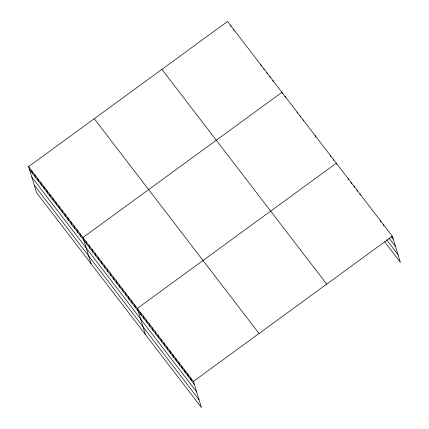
<?xml version="1.0" encoding="UTF-8"?>
<svg xmlns="http://www.w3.org/2000/svg" width="429" height="429" viewBox="0 0 429 429"><rect width="100%" height="100%" fill="white"/><g stroke="black" fill="none" stroke-linecap="round" stroke-linejoin="round"><path stroke-width="0.64" d="M28.593 166.634L193.404 381.408L201.448 407.55L36.637 192.777L28.593 166.634L227.552 21.45L392.363 236.223L400.407 262.366L384.556 241.709M193.404 381.408L392.363 236.223M391.387 236.631L393.232 239.033M388.964 238.084L395.597 246.734M386.609 239.773L398.037 254.665M161.899 69.359L326.71 284.137M94.251 118.726L259.062 333.499M29.456 169.444L194.267 384.218M31.826 177.145L196.638 391.918M34.266 185.076L199.077 399.849M383.515 224.694L383.864 225.82M380.566 220.849L380.914 221.975M359.926 193.946L360.269 195.072M356.976 190.106L357.319 191.227M354.027 186.261L354.37 187.387M351.078 182.416L351.421 183.542M348.128 178.571L348.471 179.697M336.674 164.323L336.331 163.202L137.366 308.387L145.41 334.529M333.306 159.261L333.655 160.387M330.287 155.325L330.63 156.451M315.181 135.639L315.696 137.323M303.094 119.889L303.437 121.01M300.069 115.948L300.418 117.074M297.05 112.012L297.394 113.138M284.963 96.262L285.312 97.388M282.287 93.452L281.944 92.326L82.979 237.51L91.023 263.653M272.876 80.513L273.225 81.639M269.857 76.577L270.2 77.697M266.833 72.635L267.181 73.761M263.814 68.699L264.157 69.825M260.789 64.763L261.138 65.889M233.596 29.328L233.944 30.448M230.577 25.386L230.92 26.512M190.455 377.568L191.318 380.378M187.505 373.723L188.369 376.533M184.556 369.878L185.419 372.688M181.606 366.034L182.47 368.849M178.657 362.194L179.52 365.004M175.708 358.349L176.571 361.159M172.758 354.504L173.622 357.319M169.809 350.665L170.672 353.475M166.86 346.82L167.723 349.63M163.91 342.975L164.774 345.785M160.961 339.13L161.824 341.945M158.011 335.29L158.875 338.1M155.062 331.445L155.925 334.255M152.113 327.6L152.981 330.416M149.163 323.761L150.032 326.571M146.214 319.916L147.083 322.726M143.265 316.071L144.133 318.881M140.315 312.232L141.184 315.042M134.347 304.451L135.21 307.261M131.322 300.509L132.191 303.324M128.303 296.573L129.167 299.383M125.284 292.637L126.147 295.447M122.26 288.701L123.123 291.511M119.241 284.759L120.104 287.569M116.216 280.823L117.079 283.633M113.197 276.887L114.06 279.697M110.173 272.946L111.041 275.761M107.153 269.01L108.017 271.82M104.129 265.074L104.998 267.884M101.11 261.138L101.973 263.948M98.085 257.196L98.954 260.012M95.066 253.26L95.93 256.07M92.047 249.324L92.911 252.134M89.023 245.388L89.886 248.198M86.004 241.447L86.867 244.262M79.96 233.574L80.824 236.384M76.936 229.633L77.805 232.448M73.917 225.697L74.78 228.507M70.892 221.761L71.761 224.571M67.873 217.825L68.737 220.635M64.849 213.883L65.717 216.699M61.83 209.947L62.693 212.757M58.811 206.011L59.674 208.821M55.786 202.075L56.649 204.885M52.767 198.134L53.63 200.949M49.743 194.198L50.606 197.008M46.723 190.262L47.587 193.071M43.699 186.325L44.562 189.135M40.68 182.384L41.543 185.194M37.655 178.448L38.524 181.258M34.636 174.512L35.5 177.322M31.612 170.57L32.481 173.386"/></g></svg>
